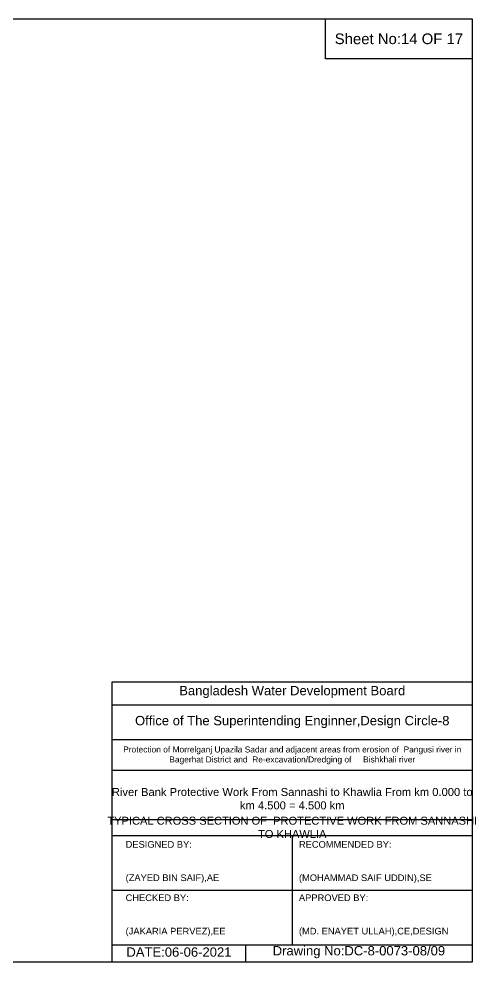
# Model space of a CAD drawing. Header units: inches. Extents: x 89000 to 337533, y -10828 to 0.
# Drawn here: x 288379 to 291810, y -9805 to -2734 of the extents above; entities that cross this region are included whole.
import ezdxf

# ---------------------------------------------------------------- set-up
doc = ezdxf.new("R2010")
doc.units = ezdxf.units.IN
doc.header["$LTSCALE"] = 7
doc.header["$MEASUREMENT"] = 0
doc.styles.get("Standard").update_dxf_attribs({"font": 'arial.ttf'})

msp = doc.modelspace()

# ---------------------------------------------------------------- linework, layer by layer
for points in [[(281780.25853, -2734.01841), (291780.25853, -2734.01841), (291780.25853, -9805.01841), (281780.25853, -9805.01841)], [(290680.25853, -2734.01841), (291780.25853, -2734.01841), (291780.25853, -3034.01841), (290680.25853, -3034.01841)]]:
    msp.add_lwpolyline(points, close=True)
for points in [[(289080.25853, -9805.01841), (289080.25853, -7705.01841), (291780.25853, -7705.01841)], [(289080.25853, -7875.01841), (291780.25853, -7875.01841)], [(289080.25853, -8135.01841), (291780.25853, -8135.01841)], [(289080.25853, -8365.01841), (291780.25853, -8365.01841)], [(289080.25853, -8735.01841), (291780.25853, -8735.01841)], [(289080.25853, -8855.01841), (291780.25853, -8855.01841)], [(290430.25853, -8855.01841), (290430.25853, -9675.01841)], [(289080.25853, -9265.01841), (291780.25853, -9265.01841)], [(289080.25853, -9675.01841), (291780.25853, -9675.01841)], [(290080.25853, -9675.01841), (290080.25853, -9805.01841)]]:
    msp.add_lwpolyline(points)

# ---------------------------------------------------------------- texts
for s, insert, char_height, width, attachment_point in [('Sheet No:14 OF 17', (291230.25853, -2884.01841), 80, 953.0150068, 5), ('Protection of Morrelganj Upazila Sadar and adjacent areas from erosion of  Pangusi river in Bagerhat District and  Re-excavation/Dredging of     Bishkhali river', (290430.25853, -8255.01841), 45, 2800, 5), ('River Bank Protective Work From Sannashi to Khawlia From km 0.000 to km 4.500 = 4.500 km', (290430.25853, -8580.01841), 60, 2700, 5), ('TYPICAL CROSS SECTION OF  PROTECTIVE WORK FROM SANNASHI TO KHAWLIA', (290430.25853, -8795.01841), 59.5765532, 2800, 5), ('DESIGNED BY:^J^J^J(ZAYED BIN SAIF),AE', (289180.25853, -9055.01841), 50, 1400, 4), ('RECOMMENDED BY:^J^J^J(MOHAMMAD SAIF UDDIN),SE', (290480.25853, -9055.01841), 50, 1400, 4), ('CHECKED BY:^J^J^J(JAKARIA PERVEZ),EE', (289180.25853, -9455.01841), 50, 1400, 4), ('APPROVED BY:^J^J^J(MD. ENAYET ULLAH),CE,DESIGN', (290480.25853, -9455.01841), 50, 1400, 4), ('Drawing No:DC-8-0073-08/09', (290930.25853, -9730.01841), 70, 2200, 5), ('DATE:06-06-2021', (289580.25853, -9730.01841), 70, 1400, 5)]:
    msp.add_mtext(s, dxfattribs=dict(insert=insert, char_height=char_height, width=width, attachment_point=attachment_point))
at = {"char_height": 70, "attachment_point": 5}
for s, insert in [('Bangladesh Water Development Board', (290430.25853, -7780.01841)), ('Office of The Superintending Enginner,Design Circle-8', (290430.25853, -8005.01841))]:
    msp.add_mtext(s, dxfattribs=dict(at, insert=insert))

doc.saveas('drawing.dxf')
